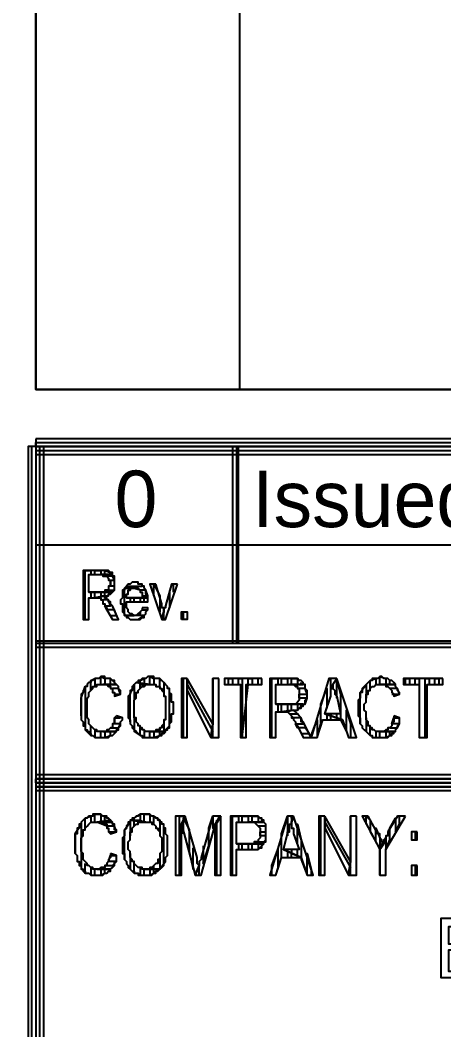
# Model space of a CAD drawing. Extents: x 0 to 594, y 0 to 420.
# Drawn here: x 403.2 to 424.8, y 52.4 to 103.8 of the extents above; entities that cross this region are included whole.
import ezdxf

# ---------------------------------------------------------------- set-up
doc = ezdxf.new("R2010")
doc.units = 0
doc.styles.add('HTX1', font='O8116901', dxfattribs={"width": 1.02})

msp = doc.modelspace()

# ---------------------------------------------------------------- linework, layer by layer
at = {"layer": 'GT_1', "flags": 128}
for points in [[(25, 10), (584, 10), (584, 85), (404, 85), (404, 410), (25, 410), (25, 10)], [(584, 85), (584, 410), (404, 410), (404, 85), (584, 85)], [(414.363, 410), (414.363, 85)], [(404, 82.5), (404, 81.7), (584, 81.7), (584, 82.5), (404, 82.5)], [(404, 81.9), (584, 81.9), (584, 82.1), (404, 82.1), (404, 82.3), (584, 82.3)], [(403.6, 10), (404.4, 10), (404.4, 82.1), (403.6, 82.1), (403.6, 10)], [(404.2, 10), (404.2, 82.1), (404, 82.1), (404, 10), (403.8, 10), (403.8, 82.1)], [(404, 82.1), (584, 82.1)], [(414.3, 82.1), (414, 82.1), (414, 72.1), (414.3, 72.1), (414.3, 82.1)], [(414.2, 82.1), (414.2, 72.1)], [(404, 77.1), (584, 77.1)], [(407.3, 75.8), (406.4, 75.8), (406.4, 73.3), (406.7, 73.3), (406.7, 74.4), (407, 74.4), (407.5, 74.5), (407.5, 74.5), (407.6, 74.5), (407.6, 74.5), (407.7, 74.5), (407.7, 74.6), (407.8, 74.6), (407.8, 74.6), (407.9, 74.7), (407.9, 74.7), (407.9, 74.7), (406.7, 74.7), (406.7, 75.6), (407.3, 75.6), (407.9, 75.6), (407.9, 75.7), (407.8, 75.7), (407.8, 75.7), (407.7, 75.8), (407.7, 75.8), (407.7, 75.8), (407.6, 75.8), (407.6, 75.8), (407.5, 75.8), (407.5, 75.8), (407.4, 75.8), (407.3, 75.8)], [(406.5, 73.3), (406.5, 75.8), (406.8, 75.8), (406.8, 75.6)], [(407.9, 75.6), (407.3, 75.6), (407.4, 75.6), (407.4, 75.5), (407.5, 75.5), (407.5, 75.5), (407.6, 75.5), (407.6, 75.5), (407.7, 75.4), (407.7, 75.4), (407.7, 75.3), (407.8, 75.3), (407.8, 75.2), (407.8, 75.1), (407.8, 75.1), (407.8, 75), (407.7, 75), (407.7, 74.9), (407.7, 74.9), (407.7, 74.8), (407.6, 74.8), (407.6, 74.8), (407.5, 74.8), (407.5, 74.7), (407.4, 74.7), (407.3, 74.7), (407.3, 74.7), (406.7, 74.7), (407.9, 74.7), (408, 74.8), (408, 74.8), (408, 74.9), (408, 74.9), (408, 75), (408, 75.1), (408, 75.1), (408, 75.2), (408, 75.3), (408, 75.3), (408, 75.4), (408, 75.5), (408, 75.5), (407.9, 75.5), (407.9, 75.6)], [(407, 75.6), (407, 75.8), (407.3, 75.8), (407.3, 75.6)], [(407.6, 74.8), (408, 74.8), (408, 75), (407.8, 75), (407.8, 75.3), (408, 75.3), (407.9, 75.5), (407.4, 75.5)], [(407.5, 75.6), (407.5, 75.8), (407.8, 75.7), (407.8, 75.6)], [(409, 75.2), (409, 75.2), (408.9, 75.2), (408.9, 75.2), (408.8, 75.1), (408.8, 75.1), (408.7, 75.1), (408.7, 75.1), (408.6, 75), (408.6, 75), (408.5, 74.9), (409, 74.9), (409.1, 74.9), (409.1, 74.9), (409.2, 74.9), (409.2, 74.9), (409.3, 74.8), (409.3, 74.8), (409.3, 74.7), (409.4, 74.7), (409.4, 74.6), (409.4, 74.6), (409.4, 74.5), (409.4, 74.4), (408.6, 74.4), (409.7, 74.4), (409.7, 74.5), (409.7, 74.5), (409.6, 74.6), (409.6, 74.7), (409.6, 74.7), (409.6, 74.8), (409.6, 74.8), (409.5, 74.9), (409.5, 74.9), (409.5, 75), (409.4, 75), (409.4, 75.1), (409.3, 75.1), (409.3, 75.1), (409.2, 75.1), (409.2, 75.2), (409.1, 75.2), (409.1, 75.2), (409, 75.2)], [(409.4, 74.5), (409.7, 74.5), (409.6, 74.8), (409.3, 74.8), (408.6, 75), (409.4, 75)], [(410.1, 75.1), (409.8, 75.1), (410.4, 73.3), (410.5, 73.7), (410.5, 73.7), (410.5, 73.8), (410.5, 73.9), (410.4, 73.9), (410.4, 74), (410.4, 74.1), (410.1, 75.1)], [(410, 74.5), (410, 75.1), (410.3, 74.5), (410.3, 73.7)], [(411.2, 75.1), (410.9, 75.1), (410.6, 74), (410.6, 74), (410.6, 73.9), (410.5, 73.9), (410.5, 73.8), (410.5, 73.7), (410.5, 73.7), (410.4, 73.3), (410.6, 73.3), (411.2, 75.1)], [(411, 74.7), (411, 75.1)], [(406.8, 74.7), (406.8, 74.4), (407, 74.4), (407, 74.7)], [(407.5, 74.5), (407, 74.4), (407.1, 74.4), (407.1, 74.4), (407.2, 74.4), (407.2, 74.4), (407.2, 74.4), (407.3, 74.4), (407.3, 74.3), (407.3, 74.3), (407.4, 74.3), (407.4, 74.2), (407.4, 74.1), (407.5, 74.1), (407.5, 74), (407.5, 74), (407.6, 73.9), (407.6, 73.8), (407.9, 73.3), (408.2, 73.3), (407.9, 74), (407.8, 74.1), (407.8, 74.1), (407.8, 74.2), (407.7, 74.2), (407.7, 74.3), (407.6, 74.3), (407.6, 74.4), (407.6, 74.4), (407.5, 74.4), (407.5, 74.5)], [(407.3, 74.7), (407.3, 74.5), (407.5, 74.5), (407.5, 74.7)], [(407.8, 74.7), (407.8, 74.6)], [(408.5, 74.9), (408.5, 74.9), (408.5, 74.9), (408.5, 74.8), (408.4, 74.8), (408.4, 74.7), (408.4, 74.6), (408.4, 74.6), (408.4, 74.5), (408.4, 74.4), (408.4, 74.4), (408.3, 74.3), (408.3, 74.2), (408.3, 74.1), (408.4, 74.1), (408.4, 74), (408.4, 73.9), (408.4, 73.9), (408.4, 73.8), (408.4, 73.7), (408.4, 73.7), (408.5, 73.6), (408.5, 73.6), (408.5, 73.5), (409, 73.5), (409, 73.5), (408.9, 73.6), (408.9, 73.6), (408.8, 73.6), (408.8, 73.6), (408.7, 73.7), (408.7, 73.7), (408.7, 73.8), (408.7, 73.8), (408.6, 73.9), (408.6, 73.9), (408.6, 74), (408.6, 74.1), (408.6, 74.2), (409.7, 74.2), (409.7, 74.2), (409.7, 74.3), (409.7, 74.4), (408.6, 74.4), (408.6, 74.5), (408.6, 74.6), (408.7, 74.6), (408.7, 74.7), (408.7, 74.7), (408.7, 74.8), (408.8, 74.8), (408.8, 74.9), (408.9, 74.9), (408.9, 74.9), (409, 74.9), (409, 74.9), (408.5, 74.9)], [(408.5, 73.5), (408.5, 74.9), (408.8, 74.9), (408.8, 74.8)], [(410.8, 74.7), (410.8, 73.9)], [(407.8, 73.5), (408.1, 73.5), (408, 73.8), (407.6, 73.8), (407.5, 74), (407.8, 74), (407.7, 74.3), (407.4, 74.3)], [(408.8, 74.4), (408.8, 74.2)], [(409, 74.2), (409, 74.4), (409.3, 74.4), (409.3, 74.2), (409.5, 74.2), (409.5, 74.4)], [(409.4, 73.9), (409.4, 73.8), (409.4, 73.8), (409.3, 73.7), (409.3, 73.7), (409.3, 73.6), (409.2, 73.6), (409.2, 73.6), (409.2, 73.6), (409.1, 73.5), (409, 73.5), (408.5, 73.5), (408.5, 73.5), (408.6, 73.5), (408.6, 73.4), (408.7, 73.4), (408.7, 73.4), (408.8, 73.3), (408.8, 73.3), (408.9, 73.3), (408.9, 73.3), (409, 73.3), (409, 73.3), (409.1, 73.3), (409.2, 73.3), (409.2, 73.3), (409.3, 73.3), (409.3, 73.3), (409.4, 73.4), (409.4, 73.4), (409.5, 73.4), (409.5, 73.5), (409.5, 73.5), (409.6, 73.6), (409.6, 73.6), (409.6, 73.7), (409.6, 73.7), (409.7, 73.8), (409.7, 73.9), (409.4, 73.9)], [(408.8, 73.6), (408.8, 73.5)], [(408.9, 73.3), (409.2, 73.3), (409.5, 73.5), (409.1, 73.5), (409.4, 73.8), (409.7, 73.8)], [(410.5, 73.3), (410.5, 73.9)], [(411.4, 73.3), (411.4, 73.7), (411.7, 73.7), (411.7, 73.3), (411.4, 73.3)], [(411.5, 73.3), (411.5, 73.7)], [(404, 72.2), (404, 71.9), (584, 71.9), (584, 72.2), (404, 72.2)], [(404, 72.1), (584, 72.1)], [(404, 72.1), (584, 72.1)], [(407.4, 70.4), (407.3, 70.4), (407.2, 70.3), (407.2, 70.3), (407.1, 70.3), (407.1, 70.3), (407, 70.3), (406.9, 70.2), (406.9, 70.2), (406.8, 70.2), (406.8, 70.1), (406.7, 70.1), (406.6, 70), (406.6, 70), (406.6, 69.9), (406.5, 69.9), (406.5, 69.8), (406.4, 69.7), (406.4, 69.6), (406.4, 69.6), (406.4, 69.6), (406.3, 69.5), (406.3, 69.4), (406.3, 69.3), (406.3, 69.3), (406.3, 69.2), (406.3, 69.1), (406.3, 69), (406.3, 68.9), (406.3, 68.8), (406.3, 68.8), (406.3, 68.7), (406.3, 68.6), (406.3, 68.5), (406.3, 68.4), (406.3, 68.3), (406.3, 68.3), (406.3, 68.2), (406.4, 68.1), (406.4, 68), (406.4, 68), (406.4, 67.9), (406.5, 67.9), (406.5, 67.8), (406.5, 67.7), (406.6, 67.7), (406.6, 67.6), (406.7, 67.6), (406.7, 67.5), (406.8, 67.5), (406.8, 67.4), (406.9, 67.4), (406.9, 67.4), (407, 67.3), (407, 67.3), (407.1, 67.3), (407.2, 67.3), (407.2, 67.3), (407.3, 67.3), (407.4, 67.3), (407.4, 67.3), (407.5, 67.3), (407.6, 67.3), (407.6, 67.3), (407.7, 67.3), (407.7, 67.3), (407.8, 67.4), (407.9, 67.4), (407.9, 67.4), (408, 67.5), (408, 67.5), (408.1, 67.6), (407.4, 67.6), (407.3, 67.6), (407.3, 67.6), (407.2, 67.6), (407.1, 67.6), (407.1, 67.7), (407, 67.7), (407, 67.7), (406.9, 67.8), (406.9, 67.8), (406.8, 67.9), (406.8, 67.9), (406.7, 68), (406.7, 68.1), (406.7, 68.2), (406.7, 68.2), (406.7, 68.2), (406.6, 68.3), (406.6, 68.4), (406.6, 68.5), (406.6, 68.6), (406.6, 68.7), (406.6, 68.7), (406.6, 68.8), (406.6, 68.9), (406.6, 69), (406.6, 69.1), (406.6, 69.2), (406.6, 69.2), (406.6, 69.3), (406.7, 69.4), (406.7, 69.5), (406.7, 69.5), (406.7, 69.6), (406.8, 69.7), (406.8, 69.7), (406.9, 69.8), (406.9, 69.9), (406.9, 69.9), (407, 69.9), (407.1, 69.9), (407.1, 70), (407.2, 70), (407.2, 70), (407.3, 70), (407.4, 70), (408.1, 70), (408, 70.1), (408, 70.1), (408, 70.2), (407.9, 70.2), (407.9, 70.2), (407.8, 70.3), (407.7, 70.3), (407.7, 70.3), (407.6, 70.3), (407.5, 70.3), (407.5, 70.4), (407.4, 70.4)], [(407.3, 70), (407.3, 70.4), (407.5, 70.3), (407.5, 70)], [(409.8, 70.4), (409.8, 70.4), (409.7, 70.4), (409.7, 70.4), (409.6, 70.3), (409.5, 70.3), (409.5, 70.3), (409.4, 70.3), (409.4, 70.3), (409.3, 70.2), (409.2, 70.2), (409.2, 70.1), (409.1, 70.1), (409.1, 70.1), (409.8, 70), (409.9, 70), (410, 70), (410, 70), (410.1, 70), (410.1, 69.9), (410.2, 69.9), (410.3, 69.9), (410.3, 69.8), (410.4, 69.8), (410.4, 69.7), (410.4, 69.7), (410.5, 69.6), (410.5, 69.5), (410.5, 69.4), (410.6, 69.4), (410.6, 69.3), (410.6, 69.2), (410.6, 69.2), (410.6, 69.1), (410.6, 69), (410.6, 68.9), (410.6, 68.8), (410.6, 68.7), (410.6, 68.6), (410.6, 68.6), (410.6, 68.5), (410.6, 68.4), (410.6, 68.3), (410.6, 68.2), (410.5, 68.2), (410.5, 68.1), (410.5, 68), (410.5, 68), (410.4, 67.9), (410.4, 67.8), (410.3, 67.8), (410.3, 67.7), (410.2, 67.7), (410.1, 67.7), (410.1, 67.6), (410, 67.6), (410, 67.6), (409.9, 67.6), (409.8, 67.6), (410.6, 67.6), (410.6, 67.7), (410.7, 67.7), (410.7, 67.8), (410.8, 67.8), (410.8, 67.9), (410.8, 68), (410.8, 68), (410.9, 68.1), (410.9, 68.1), (410.9, 68.2), (410.9, 68.3), (410.9, 68.4), (410.9, 68.5), (411, 68.5), (411, 68.6), (411, 68.7), (411, 68.8), (411, 68.9), (411, 69), (411, 69.1), (410.9, 69.1), (410.9, 69.2), (410.9, 69.3), (410.9, 69.4), (410.9, 69.5), (410.9, 69.5), (410.8, 69.6), (410.8, 69.6), (410.8, 69.7), (410.8, 69.8), (410.7, 69.8), (410.7, 69.9), (410.6, 70), (410.6, 70), (410.5, 70.1), (410.5, 70.1), (410.4, 70.2), (410.4, 70.2), (410.3, 70.2), (410.3, 70.3), (410.2, 70.3), (410.2, 70.3), (410.1, 70.3), (410, 70.3), (410, 70.4), (409.9, 70.4), (409.8, 70.4)], [(409.3, 70), (409.3, 70.2), (409.5, 70.3), (409.5, 70), (409.8, 70), (409.8, 70.4), (410, 70.3), (410, 70)], [(421.5, 70.4), (421.5, 70.4), (421.4, 70.3), (421.3, 70.3), (421.3, 70.3), (421.2, 70.3), (421.1, 70.3), (421.1, 70.2), (421, 70.2), (421, 70.2), (420.9, 70.1), (420.9, 70.1), (420.8, 70), (420.8, 70), (420.7, 69.9), (420.7, 69.9), (420.6, 69.8), (420.6, 69.7), (420.6, 69.6), (420.5, 69.6), (420.5, 69.5), (420.5, 69.4), (420.5, 69.3), (420.5, 69.3), (420.4, 69.2), (420.4, 69.1), (420.4, 69), (420.4, 68.9), (420.4, 68.8), (420.4, 68.8), (420.4, 68.7), (420.4, 68.6), (420.4, 68.5), (420.4, 68.4), (420.5, 68.3), (420.5, 68.3), (420.5, 68.2), (420.5, 68.1), (420.5, 68), (420.5, 68), (420.6, 67.9), (420.6, 67.9), (420.6, 67.8), (420.7, 67.7), (420.7, 67.7), (420.8, 67.6), (420.8, 67.6), (420.9, 67.5), (420.9, 67.5), (421, 67.4), (421, 67.4), (421.1, 67.4), (421.1, 67.3), (421.2, 67.3), (421.3, 67.3), (421.3, 67.3), (421.4, 67.3), (421.5, 67.3), (421.5, 67.3), (421.6, 67.3), (421.6, 67.3), (421.7, 67.3), (421.8, 67.3), (421.8, 67.3), (421.9, 67.3), (422, 67.4), (422, 67.4), (422.1, 67.4), (422.1, 67.5), (422.2, 67.5), (422.2, 67.6), (421.5, 67.6), (421.5, 67.6), (421.4, 67.6), (421.4, 67.6), (421.3, 67.6), (421.2, 67.7), (421.2, 67.7), (421.1, 67.7), (421.1, 67.8), (421, 67.8), (421, 67.9), (420.9, 67.9), (420.9, 68), (420.9, 68.1), (420.8, 68.2), (420.8, 68.2), (420.8, 68.2), (420.8, 68.3), (420.8, 68.4), (420.8, 68.5), (420.8, 68.6), (420.7, 68.7), (420.7, 68.7), (420.7, 68.8), (420.7, 68.9), (420.7, 69), (420.8, 69.1), (420.8, 69.2), (420.8, 69.2), (420.8, 69.3), (420.8, 69.4), (420.8, 69.5), (420.9, 69.5), (420.9, 69.6), (420.9, 69.7), (421, 69.7), (421, 69.8), (421.1, 69.9), (421.1, 69.9), (421.2, 69.9), (421.2, 69.9), (421.3, 70), (421.3, 70), (421.4, 70), (421.5, 70), (421.5, 70), (422.3, 70), (422.2, 70.1), (422.2, 70.1), (422.1, 70.2), (422.1, 70.2), (422, 70.2), (421.9, 70.3), (421.9, 70.3), (421.8, 70.3), (421.8, 70.3), (421.7, 70.3), (421.6, 70.4), (421.5, 70.4)], [(421.5, 70), (421.5, 70.4), (421.8, 70.3), (421.8, 70)], [(406.3, 68.4), (406.3, 69.3), (406.5, 69.9), (406.5, 67.7), (406.8, 67.4), (406.8, 67.9)], [(406.8, 69.7), (406.8, 70.2), (407, 70.3), (407, 69.9)], [(408.1, 70), (407.4, 70), (407.4, 70), (407.5, 70), (407.6, 70), (407.6, 70), (407.7, 69.9), (407.7, 69.9), (407.8, 69.9), (407.8, 69.8), (407.9, 69.8), (407.9, 69.7), (407.9, 69.6), (408, 69.6), (408, 69.5), (408, 69.4), (408.3, 69.5), (408.3, 69.5), (408.3, 69.6), (408.3, 69.7), (408.2, 69.8), (408.2, 69.8), (408.2, 69.9), (408.1, 70), (408.1, 70)], [(407.8, 70), (407.8, 70.3), (408, 70.1), (408, 70)], [(409.1, 70.1), (409, 70), (409, 69.9), (409, 69.9), (408.9, 69.9), (408.9, 69.8), (408.9, 69.7), (408.8, 69.7), (408.8, 69.6), (408.8, 69.5), (408.8, 69.5), (408.7, 69.4), (408.7, 69.3), (408.7, 69.2), (408.7, 69.1), (408.7, 69), (408.7, 69), (408.7, 68.9), (408.7, 68.8), (408.7, 68.7), (408.7, 68.7), (408.7, 68.6), (408.7, 68.5), (408.7, 68.4), (408.7, 68.3), (408.7, 68.3), (408.8, 68.2), (408.8, 68.1), (408.8, 68), (408.9, 67.9), (408.9, 67.9), (408.9, 67.8), (409, 67.7), (409, 67.7), (409.1, 67.6), (409.1, 67.6), (409.2, 67.5), (409.2, 67.5), (409.3, 67.4), (409.3, 67.4), (409.4, 67.4), (409.4, 67.3), (409.5, 67.3), (409.6, 67.3), (409.6, 67.3), (409.7, 67.3), (409.8, 67.3), (409.8, 67.3), (409.8, 67.3), (409.9, 67.3), (410, 67.3), (410, 67.3), (410.1, 67.3), (410.2, 67.3), (410.2, 67.3), (410.3, 67.4), (410.3, 67.4), (410.4, 67.4), (410.4, 67.5), (410.5, 67.5), (410.5, 67.5), (410.6, 67.6), (409.8, 67.6), (409.7, 67.6), (409.7, 67.6), (409.6, 67.6), (409.6, 67.6), (409.5, 67.7), (409.4, 67.7), (409.4, 67.8), (409.3, 67.8), (409.3, 67.9), (409.2, 67.9), (409.2, 67.9), (409.2, 68), (409.2, 68), (409.1, 68.1), (409.1, 68.2), (409.1, 68.3), (409, 68.3), (409, 68.4), (409, 68.5), (409, 68.6), (409, 68.7), (409, 68.8), (409, 68.8), (409, 68.9), (409, 69), (409, 69.1), (409, 69.2), (409.1, 69.3), (409.1, 69.4), (409.1, 69.4), (409.1, 69.5), (409.1, 69.6), (409.2, 69.6), (409.2, 69.7), (409.2, 69.7), (409.3, 69.8), (409.3, 69.8), (409.4, 69.9), (409.4, 69.9), (409.5, 69.9), (409.6, 70), (409.6, 70), (409.7, 70), (409.8, 70), (409.8, 70), (409.1, 70.1)], [(408.8, 68.1), (408.8, 69.5), (409, 70), (409, 69.2)], [(409.3, 69.8), (409.3, 70), (409.5, 70), (409.5, 70)], [(410.3, 69.9), (410.3, 70.3), (410.5, 70.1), (410.5, 69.4)], [(411.7, 70.3), (411.4, 70.3), (411.4, 67.3), (411.7, 67.3), (411.7, 69.7), (411.7, 70.3)], [(411.5, 67.3), (411.5, 70.3)], [(411.7, 70.3), (411.7, 69.7), (412.9, 67.3), (413, 68), (411.7, 70.3)], [(411.7, 70), (413, 67.6)], [(413.3, 70.3), (413, 70.3), (413, 68), (412.9, 67.3), (413.3, 67.3), (413.3, 70.3)], [(413, 67.3), (413, 70.3)], [(415.5, 70.3), (413.6, 70.3), (413.6, 70), (414.4, 70), (414.4, 67.3), (414.7, 67.3), (414.7, 70), (415.5, 70), (415.5, 70.3)], [(413.8, 70), (413.8, 70.3), (414, 70.3), (414, 70), (414.3, 70), (414.3, 70.3), (414.5, 70.3), (414.5, 67.3), (414.8, 70), (414.8, 70.3), (415, 70.3), (415, 70), (415.3, 70), (415.3, 70.3)], [(416.9, 70.3), (415.9, 70.3), (415.9, 67.3), (416.2, 67.3), (416.2, 68.6), (416.5, 68.6), (417.1, 68.7), (417.1, 68.7), (417.2, 68.7), (417.3, 68.7), (417.4, 68.8), (417.4, 68.8), (417.5, 68.8), (417.5, 68.9), (417.6, 68.9), (417.6, 69), (416.2, 69), (416.2, 70), (416.9, 70), (417.6, 70), (417.6, 70.1), (417.5, 70.2), (417.5, 70.2), (417.4, 70.2), (417.4, 70.2), (417.3, 70.3), (417.3, 70.3), (417.2, 70.3), (417.2, 70.3), (417.1, 70.3), (417, 70.3), (416.9, 70.3)], [(416, 67.3), (416, 70.3), (416.3, 70.3), (416.3, 70)], [(417.6, 70), (416.9, 70), (417, 70), (417, 70), (417.1, 70), (417.2, 69.9), (417.2, 69.9), (417.3, 69.9), (417.3, 69.8), (417.4, 69.8), (417.4, 69.7), (417.4, 69.7), (417.4, 69.6), (417.4, 69.5), (417.4, 69.5), (417.4, 69.4), (417.4, 69.3), (417.4, 69.2), (417.4, 69.2), (417.3, 69.1), (417.3, 69.1), (417.2, 69), (417.1, 69), (417.1, 69), (417, 69), (416.9, 69), (416.9, 69), (416.2, 69), (417.6, 69), (417.7, 69), (417.7, 69.1), (417.7, 69.2), (417.7, 69.2), (417.8, 69.3), (417.8, 69.4), (417.8, 69.5), (417.8, 69.6), (417.8, 69.6), (417.8, 69.7), (417.7, 69.8), (417.7, 69.9), (417.7, 69.9), (417.7, 70), (417.6, 70)], [(416.5, 70), (416.5, 70.3), (416.8, 70.3), (416.8, 70)], [(417, 70), (417, 70.3), (417.3, 70.3), (417.3, 70)], [(417.5, 70), (417.5, 70.1)], [(419.3, 70.3), (418.9, 70.3), (418, 67.3), (418.3, 67.3), (418.6, 68.2), (419.6, 68.2), (418.7, 68.5), (419, 69.4), (419, 69.4), (419, 69.5), (419, 69.6), (419, 69.7), (419, 69.8), (419.1, 69.8), (419.1, 69.9), (419.1, 70), (419.3, 70.3)], [(419.3, 70.3), (419.1, 70), (419.1, 69.9), (419.1, 69.9), (419.1, 69.8), (419.2, 69.7), (419.2, 69.6), (419.2, 69.6), (419.2, 69.5), (419.3, 69.4), (419.5, 68.5), (418.7, 68.5), (419.6, 68.2), (419.9, 67.3), (420.3, 67.3), (419.3, 70.3)], [(419, 69.8), (419, 70.3)], [(419.3, 69.3), (419.3, 70.2), (419.5, 69.5), (419.5, 68.2), (419.8, 67.6), (419.8, 68.7), (420, 68), (420, 67.3)], [(420.5, 68), (420.5, 69.6), (420.8, 70), (420.8, 69.3)], [(421, 69.8), (421, 70.2), (421.3, 70.3), (421.3, 70)], [(422.3, 70), (421.5, 70), (421.6, 70), (421.6, 70), (421.7, 70), (421.8, 70), (421.8, 69.9), (421.9, 69.9), (421.9, 69.9), (422, 69.8), (422, 69.8), (422.1, 69.7), (422.1, 69.6), (422.1, 69.6), (422.2, 69.5), (422.2, 69.4), (422.5, 69.5), (422.5, 69.5), (422.5, 69.6), (422.4, 69.7), (422.4, 69.8), (422.4, 69.8), (422.3, 69.9), (422.3, 70), (422.3, 70)], [(422, 70), (422, 70.2)], [(424.7, 70.3), (422.7, 70.3), (422.7, 70), (423.5, 70), (423.5, 67.3), (423.9, 67.3), (423.9, 70), (424.7, 70), (424.7, 70.3)], [(422.8, 70), (422.8, 70.3), (423, 70.3), (423, 70), (423.3, 70), (423.3, 70.3), (423.5, 70.3), (423.5, 67.3), (423.8, 67.3), (423.8, 70.3), (424, 70.3), (424, 70), (424.3, 70), (424.3, 70.3), (424.5, 70.3), (424.5, 70)], [(408, 69.5), (408.3, 69.5), (408.2, 69.8), (407.9, 69.8)], [(410.5, 68.2), (410.5, 67.6), (410.8, 67.9), (410.8, 69.7)], [(417.2, 69), (417.7, 69), (417.8, 69.3), (417.4, 69.3), (417.4, 69.5), (417.8, 69.5), (417.7, 69.8), (417.4, 69.8)], [(418, 67.3), (418, 67.4), (418.3, 68.2), (418.3, 67.3), (418.5, 68), (418.5, 69), (418.8, 69.8), (418.8, 68.8)], [(422.1, 69.5), (422.5, 69.5), (422.4, 69.8), (422, 69.8)], [(416.3, 69), (416.3, 68.6), (416.5, 68.6), (416.5, 69)], [(416.8, 69), (416.8, 68.6), (417, 68.7), (417, 69)], [(417.3, 69), (417.3, 68.7), (417.5, 68.9), (417.5, 69)], [(408.1, 68.4), (408, 68.3), (408, 68.2), (408, 68.1), (408, 68), (407.9, 68), (407.9, 67.9), (407.9, 67.8), (407.8, 67.8), (407.8, 67.8), (407.7, 67.7), (407.7, 67.7), (407.6, 67.7), (407.6, 67.6), (407.5, 67.6), (407.4, 67.6), (407.4, 67.6), (408.1, 67.6), (408.1, 67.6), (408.1, 67.7), (408.2, 67.7), (408.2, 67.8), (408.3, 67.9), (408.3, 67.9), (408.3, 68), (408.3, 68.1), (408.4, 68.2), (408.4, 68.3), (408.1, 68.4)], [(407.8, 67.8), (408.2, 67.8), (408.3, 68), (408, 68), (408, 68.3), (408.3, 68.3)], [(409, 68.3), (409, 67.6), (409.3, 67.4), (409.3, 67.9)], [(417.1, 68.7), (416.5, 68.6), (416.6, 68.6), (416.7, 68.6), (416.7, 68.6), (416.7, 68.6), (416.8, 68.6), (416.9, 68.5), (416.9, 68.5), (416.9, 68.5), (417, 68.4), (417, 68.3), (417.1, 68.3), (417.1, 68.2), (417.1, 68.2), (417.2, 68.1), (417.2, 68), (417.3, 67.9), (417.6, 67.3), (418, 67.3), (417.6, 68.1), (417.5, 68.1), (417.5, 68.2), (417.5, 68.3), (417.4, 68.4), (417.4, 68.4), (417.3, 68.5), (417.3, 68.5), (417.3, 68.5), (417.2, 68.6), (417.2, 68.6), (417.1, 68.7)], [(417.5, 67.5), (417.9, 67.5), (417.7, 67.8), (417.3, 67.8), (417.2, 68), (417.6, 68), (417.5, 68.3), (417.1, 68.3), (416.9, 68.5), (417.3, 68.5)], [(418.8, 68.5), (418.8, 68.2), (419, 68.2), (419, 68.4)], [(418.8, 68.5), (418.8, 68.5), (419, 68.5), (419, 68.4), (419.3, 68.3), (419.3, 68.5)], [(419.3, 68.3), (419.3, 68.2), (419.5, 68.2), (419.5, 68.2)], [(420.8, 68.3), (420.8, 67.6), (421, 67.4), (421, 67.8)], [(422.2, 68.4), (422.2, 68.3), (422.2, 68.2), (422.2, 68.1), (422.1, 68), (422.1, 68), (422.1, 67.9), (422, 67.8), (422, 67.8), (421.9, 67.8), (421.9, 67.7), (421.8, 67.7), (421.8, 67.7), (421.7, 67.6), (421.7, 67.6), (421.6, 67.6), (421.5, 67.6), (422.2, 67.6), (422.3, 67.6), (422.3, 67.7), (422.3, 67.7), (422.4, 67.8), (422.4, 67.9), (422.4, 67.9), (422.5, 68), (422.5, 68.1), (422.5, 68.2), (422.5, 68.3), (422.2, 68.4)], [(422, 67.8), (422.4, 67.8), (422.5, 68), (422.1, 68), (422.2, 68.3), (422.5, 68.3)], [(410, 67.6), (410, 67.6), (410.3, 67.6), (410.3, 67.8)], [(407, 67.7), (407, 67.3), (407.3, 67.3), (407.3, 67.6)], [(407.5, 67.6), (407.5, 67.3), (407.8, 67.4), (407.8, 67.6)], [(408, 67.6), (408, 67.5)], [(409.5, 67.7), (409.5, 67.3), (409.8, 67.3), (409.8, 67.6), (410, 67.6), (410, 67.3), (410.3, 67.4), (410.3, 67.6), (410.5, 67.6), (410.5, 67.5)], [(421.3, 67.6), (421.3, 67.3), (421.5, 67.3), (421.5, 67.6)], [(421.8, 67.6), (421.8, 67.3), (422, 67.4), (422, 67.6)], [(584, 64.6), (584, 65.4), (404, 65.4), (404, 64.6), (584, 64.6)], [(404, 65.4), (404, 64.6), (584, 64.6), (584, 65.4), (404, 65.4)], [(584, 65.2), (404, 65.2), (404, 65), (584, 65), (584, 64.8), (404, 64.8)], [(404, 64.8), (584, 64.8), (584, 65), (404, 65), (404, 65.2), (584, 65.2)], [(404, 65), (584, 65)], [(407.1, 63.4), (407.1, 63.4), (407.1, 63.4), (407, 63.4), (406.9, 63.4), (406.9, 63.3), (406.8, 63.3), (406.7, 63.3), (406.7, 63.3), (406.6, 63.2), (406.5, 63.2), (406.5, 63.2), (406.4, 63.1), (406.4, 63.1), (406.3, 63), (406.3, 62.9), (406.2, 62.9), (406.2, 62.8), (406.2, 62.7), (406.1, 62.7), (406.1, 62.6), (406.1, 62.5), (406.1, 62.4), (406, 62.4), (406, 62.3), (406, 62.2), (406, 62.1), (406, 62), (406, 61.9), (406, 61.9), (406, 61.8), (406, 61.7), (406, 61.6), (406, 61.5), (406, 61.4), (406, 61.4), (406.1, 61.3), (406.1, 61.2), (406.1, 61.1), (406.1, 61.1), (406.1, 61), (406.2, 61), (406.2, 60.9), (406.2, 60.8), (406.3, 60.8), (406.3, 60.7), (406.3, 60.6), (406.4, 60.6), (406.4, 60.5), (406.5, 60.5), (406.5, 60.4), (406.6, 60.4), (406.7, 60.4), (406.7, 60.4), (406.8, 60.3), (406.8, 60.3), (406.9, 60.3), (407, 60.3), (407, 60.3), (407.1, 60.3), (407.2, 60.3), (407.2, 60.3), (407.3, 60.3), (407.4, 60.3), (407.4, 60.3), (407.5, 60.4), (407.5, 60.4), (407.6, 60.4), (407.7, 60.5), (407.7, 60.5), (407.8, 60.5), (407.8, 60.6), (407.1, 60.6), (407.1, 60.6), (407, 60.6), (406.9, 60.6), (406.9, 60.7), (406.8, 60.7), (406.8, 60.7), (406.7, 60.8), (406.6, 60.8), (406.6, 60.8), (406.6, 60.9), (406.5, 61), (406.5, 61), (406.4, 61.1), (406.4, 61.2), (406.4, 61.2), (406.4, 61.3), (406.4, 61.3), (406.4, 61.4), (406.3, 61.5), (406.3, 61.6), (406.3, 61.7), (406.3, 61.8), (406.3, 61.9), (406.3, 61.9), (406.3, 62), (406.3, 62.1), (406.3, 62.2), (406.4, 62.3), (406.4, 62.4), (406.4, 62.4), (406.4, 62.5), (406.4, 62.6), (406.5, 62.6), (406.5, 62.7), (406.6, 62.8), (406.6, 62.8), (406.7, 62.9), (406.7, 62.9), (406.7, 62.9), (406.8, 63), (406.9, 63), (406.9, 63), (407, 63), (407.1, 63), (407.1, 63), (407.8, 63.1), (407.8, 63.1), (407.7, 63.2), (407.7, 63.2), (407.6, 63.2), (407.6, 63.3), (407.5, 63.3), (407.5, 63.3), (407.4, 63.3), (407.3, 63.4), (407.3, 63.4), (407.2, 63.4), (407.1, 63.4)], [(406.5, 62.7), (406.5, 63.2), (406.8, 63.3), (406.8, 63)], [(407, 63), (407, 63.4), (407.3, 63.4), (407.3, 63)], [(407.5, 63.1), (407.5, 63.3), (407.8, 63.1), (407.8, 63.1)], [(409.6, 63.4), (409.5, 63.4), (409.4, 63.4), (409.3, 63.4), (409.3, 63.4), (409.2, 63.3), (409.2, 63.3), (409.1, 63.3), (409, 63.2), (409, 63.2), (408.9, 63.2), (408.9, 63.1), (408.8, 63.1), (409.6, 63), (409.6, 63), (409.7, 63), (409.8, 63), (409.8, 63), (409.9, 63), (409.9, 62.9), (410, 62.9), (410, 62.9), (410.1, 62.8), (410.1, 62.7), (410.2, 62.7), (410.2, 62.6), (410.3, 62.5), (410.3, 62.5), (410.3, 62.4), (410.3, 62.3), (410.3, 62.3), (410.4, 62.2), (410.4, 62.1), (410.4, 62), (410.4, 61.9), (410.4, 61.8), (410.4, 61.8), (410.4, 61.7), (410.4, 61.6), (410.4, 61.5), (410.3, 61.4), (410.3, 61.3), (410.3, 61.3), (410.3, 61.2), (410.3, 61.1), (410.2, 61.1), (410.2, 61), (410.2, 60.9), (410.1, 60.9), (410.1, 60.9), (410, 60.8), (410, 60.8), (409.9, 60.7), (409.9, 60.7), (409.8, 60.7), (409.8, 60.6), (409.7, 60.6), (409.6, 60.6), (409.6, 60.6), (410.3, 60.6), (410.4, 60.7), (410.4, 60.7), (410.5, 60.8), (410.5, 60.9), (410.5, 60.9), (410.6, 61), (410.6, 61), (410.6, 61.1), (410.6, 61.2), (410.6, 61.2), (410.7, 61.3), (410.7, 61.4), (410.7, 61.5), (410.7, 61.6), (410.7, 61.7), (410.7, 61.7), (410.7, 61.8), (410.7, 61.9), (410.7, 62), (410.7, 62.1), (410.7, 62.2), (410.7, 62.3), (410.7, 62.3), (410.6, 62.4), (410.6, 62.5), (410.6, 62.6), (410.6, 62.6), (410.6, 62.7), (410.5, 62.7), (410.5, 62.8), (410.5, 62.9), (410.4, 62.9), (410.4, 63), (410.3, 63), (410.3, 63.1), (410.2, 63.1), (410.2, 63.2), (410.1, 63.2), (410.1, 63.2), (410, 63.3), (410, 63.3), (409.9, 63.3), (409.8, 63.4), (409.8, 63.4), (409.7, 63.4), (409.6, 63.4), (409.6, 63.4)], [(409, 63.1), (409, 63.2), (409.3, 63.4), (409.3, 63.1), (409.5, 63), (409.5, 63.4), (409.8, 63.4), (409.8, 63)], [(410, 62.9), (410, 63.3), (410.3, 63.1), (410.3, 62.5)], [(411.6, 63.3), (411.1, 63.3), (411.1, 60.3), (411.4, 60.3), (411.4, 62.9), (411.6, 63.3)], [(411.3, 60.3), (411.3, 63.3), (411.5, 63.3), (411.5, 63.2)], [(411.6, 63.3), (411.4, 62.9), (412.1, 60.3), (412.3, 60.8), (412.3, 60.8), (412.2, 60.9), (412.2, 60.9), (412.2, 61), (412.2, 61.1), (412.2, 61.2), (411.6, 63.3)], [(411.5, 62.4), (411.5, 63.2), (411.8, 62.6), (411.8, 61.5), (412, 60.6), (412, 61.7)], [(413.4, 63.3), (413, 63.3), (412.4, 61.2), (412.4, 61.1), (412.3, 61), (412.3, 61), (412.3, 60.9), (412.3, 60.8), (412.3, 60.8), (412.1, 60.3), (412.4, 60.3), (413.1, 62.8), (413.4, 63.3)], [(412.5, 61.8), (412.5, 60.9), (412.8, 61.8), (412.8, 62.7), (413, 63.3), (413, 62.7), (413.3, 63.2), (413.3, 63.3)], [(413.4, 63.3), (413.1, 62.8), (413.1, 60.3), (413.4, 60.3), (413.4, 63.3)], [(414.8, 63.3), (413.9, 63.3), (413.9, 60.3), (414.2, 60.3), (414.2, 61.6), (414.8, 61.6), (414.9, 61.6), (415, 61.6), (415.1, 61.6), (415.1, 61.6), (415.2, 61.6), (415.3, 61.6), (415.3, 61.6), (415.4, 61.7), (415.4, 61.7), (415.5, 61.7), (415.5, 61.8), (415.5, 61.8), (415.6, 61.9), (414.2, 61.9), (414.2, 63), (414.8, 63), (415.6, 63), (415.6, 63.1), (415.5, 63.1), (415.5, 63.2), (415.4, 63.2), (415.4, 63.2), (415.3, 63.3), (415.3, 63.3), (415.2, 63.3), (415.2, 63.3), (415.1, 63.3), (415, 63.3), (415, 63.3), (414.9, 63.3), (414.8, 63.3)], [(414, 60.3), (414, 63.3), (414.3, 63.3), (414.3, 63)], [(414.5, 63), (414.5, 63.3), (414.8, 63.3), (414.8, 63)], [(415, 63), (415, 63.3), (415.3, 63.3), (415.3, 63)], [(417.1, 63.3), (416.8, 63.3), (415.9, 60.3), (416.2, 60.3), (416.5, 61.2), (417.5, 61.2), (416.6, 61.6), (416.8, 62.4), (416.8, 62.5), (416.9, 62.5), (416.9, 62.6), (416.9, 62.7), (416.9, 62.8), (416.9, 62.9), (417, 62.9), (417, 63), (417.1, 63.3)], [(416, 60.3), (416, 60.8), (416.3, 61.6), (416.3, 60.6), (416.5, 61.2), (416.5, 62.4), (416.8, 63.3), (416.8, 62.3)], [(417.1, 63.3), (417, 63), (417, 63), (417, 62.9), (417, 62.8), (417, 62.7), (417.1, 62.7), (417.1, 62.6), (417.1, 62.5), (417.1, 62.4), (417.4, 61.6), (416.6, 61.6), (417.5, 61.2), (417.8, 60.3), (418.1, 60.3), (417.1, 63.3)], [(417, 63.2), (417, 63.3)], [(417, 63.2), (417, 62.7)], [(418.7, 63.3), (418.4, 63.3), (418.4, 60.3), (418.7, 60.3), (418.7, 62.7), (418.7, 63.3)], [(418.5, 60.3), (418.5, 63.3)], [(418.7, 63.3), (418.7, 62.7), (419.9, 60.3), (420, 61), (418.7, 63.3)], [(420.3, 63.3), (420, 63.3), (420, 61), (419.9, 60.3), (420.3, 60.3), (420.3, 63.3)], [(420, 60.3), (420, 63.3)], [(420.9, 63.3), (420.6, 63.3), (421.5, 61.6), (421.7, 61.9), (421.7, 61.9), (421.6, 62), (421.6, 62.1), (421.6, 62.1), (421.5, 62.2), (421.5, 62.3), (421.5, 62.4), (421.4, 62.4), (420.9, 63.3)], [(420.8, 62.9), (420.8, 63.3), (421, 63.1), (421, 62.5), (421.3, 62), (421.3, 62.7), (421.5, 62.2), (421.5, 61.7)], [(421.5, 60.3), (421.5, 61.7), (421.8, 62.2), (421.8, 61.6), (422, 62.1), (422, 62.7), (422.3, 63.2), (422.3, 62.5), (422.5, 62.9), (422.5, 63.3)], [(422.8, 63.3), (422.4, 63.3), (421.9, 62.5), (421.9, 62.4), (421.9, 62.3), (421.8, 62.3), (421.8, 62.2), (421.8, 62.1), (421.7, 62.1), (421.7, 62), (421.7, 61.9), (421.5, 61.6), (421.5, 60.3), (421.8, 60.3), (421.8, 61.6), (422.8, 63.3)], [(406, 61.4), (406, 62.4), (406.3, 62.9), (406.3, 60.7), (406.5, 60.4), (406.5, 60.9)], [(407.8, 63.1), (407.1, 63), (407.2, 63), (407.2, 63), (407.3, 63), (407.4, 63), (407.4, 63), (407.5, 62.9), (407.5, 62.9), (407.6, 62.9), (407.6, 62.8), (407.6, 62.7), (407.7, 62.7), (407.7, 62.6), (407.7, 62.5), (407.8, 62.4), (408.1, 62.5), (408.1, 62.6), (408, 62.6), (408, 62.7), (408, 62.8), (408, 62.9), (407.9, 62.9), (407.9, 63), (407.8, 63.1)], [(407.7, 62.5), (408.1, 62.5), (408, 62.8), (407.6, 62.8), (407.1, 63), (407.9, 63)], [(408.8, 63.1), (408.8, 63), (408.7, 63), (408.7, 62.9), (408.7, 62.9), (408.6, 62.8), (408.6, 62.8), (408.6, 62.7), (408.5, 62.6), (408.5, 62.6), (408.5, 62.5), (408.5, 62.4), (408.5, 62.3), (408.4, 62.2), (408.4, 62.2), (408.4, 62.1), (408.4, 62), (408.4, 61.9), (408.4, 61.8), (408.4, 61.8), (408.4, 61.7), (408.4, 61.6), (408.4, 61.5), (408.4, 61.4), (408.5, 61.4), (408.5, 61.3), (408.5, 61.2), (408.5, 61.1), (408.6, 61), (408.6, 61), (408.6, 60.9), (408.7, 60.8), (408.7, 60.8), (408.7, 60.7), (408.8, 60.6), (408.8, 60.6), (408.9, 60.5), (409, 60.5), (409, 60.5), (409, 60.4), (409.1, 60.4), (409.2, 60.4), (409.2, 60.3), (409.3, 60.3), (409.4, 60.3), (409.4, 60.3), (409.5, 60.3), (409.6, 60.3), (409.6, 60.3), (409.7, 60.3), (409.8, 60.3), (409.8, 60.3), (409.9, 60.3), (410, 60.4), (410, 60.4), (410.1, 60.4), (410.1, 60.5), (410.2, 60.5), (410.2, 60.5), (410.3, 60.6), (410.3, 60.6), (409.6, 60.6), (409.5, 60.6), (409.4, 60.6), (409.4, 60.7), (409.3, 60.7), (409.2, 60.7), (409.2, 60.7), (409.1, 60.8), (409.1, 60.8), (409, 60.9), (409, 60.9), (409, 61), (408.9, 61), (408.9, 61.1), (408.9, 61.1), (408.8, 61.2), (408.8, 61.3), (408.8, 61.4), (408.8, 61.4), (408.8, 61.5), (408.7, 61.6), (408.7, 61.7), (408.7, 61.8), (408.7, 61.9), (408.7, 62), (408.8, 62.1), (408.8, 62.2), (408.8, 62.2), (408.8, 62.3), (408.8, 62.4), (408.8, 62.5), (408.9, 62.5), (408.9, 62.6), (408.9, 62.7), (408.9, 62.7), (409, 62.8), (409, 62.8), (409.1, 62.9), (409.1, 62.9), (409.2, 62.9), (409.2, 63), (409.3, 63), (409.4, 63), (409.4, 63), (409.5, 63), (409.6, 63), (408.8, 63.1)], [(408.5, 61.1), (408.5, 62.6), (408.8, 63), (408.8, 62.3)], [(409, 62.8), (409, 63.1), (409.3, 63.1), (409.3, 63)], [(410.3, 61.2), (410.3, 60.6), (410.5, 60.9), (410.5, 62.7)], [(413.2, 60.3), (413.2, 63.1)], [(415.6, 63), (414.8, 63), (414.9, 63), (415, 63), (415, 63), (415.1, 63), (415.1, 63), (415.2, 62.9), (415.2, 62.9), (415.3, 62.8), (415.3, 62.8), (415.3, 62.8), (415.4, 62.7), (415.4, 62.6), (415.4, 62.5), (415.4, 62.5), (415.4, 62.4), (415.4, 62.3), (415.4, 62.2), (415.4, 62.2), (415.3, 62.1), (415.3, 62.1), (415.3, 62), (415.2, 62), (415.2, 62), (415.1, 62), (415.1, 61.9), (415, 61.9), (414.9, 61.9), (414.8, 61.9), (414.2, 61.9), (415.6, 61.9), (415.6, 61.9), (415.6, 62), (415.7, 62.1), (415.7, 62.1), (415.7, 62.2), (415.7, 62.3), (415.7, 62.4), (415.7, 62.5), (415.7, 62.6), (415.7, 62.6), (415.7, 62.7), (415.7, 62.8), (415.7, 62.9), (415.7, 62.9), (415.6, 63)], [(415.3, 62), (415.7, 62), (415.7, 62.3), (415.4, 62.3), (415.4, 62.5), (415.7, 62.5), (415.7, 62.8), (415.3, 62.8)], [(415.5, 63), (415.5, 63.1)], [(417.3, 61.9), (417.3, 62.9), (417.5, 62.1), (417.5, 61.1), (417.8, 60.3), (417.8, 61.4), (418, 60.6), (418, 60.3)], [(418.7, 63), (420, 60.7)], [(423.4, 62.5), (423.1, 62.5), (423.1, 62.1), (423.4, 62.1), (423.4, 62.5)], [(423.3, 62.5), (423.3, 62.1)], [(414.3, 61.9), (414.3, 61.6), (414.5, 61.6), (414.5, 61.9)], [(414.8, 61.9), (414.8, 61.6), (415, 61.6), (415, 61.9)], [(415.3, 61.9), (415.3, 61.6), (415.5, 61.8), (415.5, 61.9)], [(407.8, 61.4), (407.8, 61.3), (407.8, 61.2), (407.7, 61.1), (407.7, 61.1), (407.7, 61), (407.6, 60.9), (407.6, 60.9), (407.6, 60.8), (407.5, 60.8), (407.5, 60.7), (407.4, 60.7), (407.4, 60.7), (407.3, 60.7), (407.2, 60.6), (407.2, 60.6), (407.1, 60.6), (407.8, 60.6), (407.8, 60.6), (407.9, 60.7), (407.9, 60.7), (408, 60.8), (408, 60.9), (408, 61), (408.1, 61), (408.1, 61.1), (408.1, 61.2), (408.1, 61.3), (407.8, 61.4)], [(407.5, 60.8), (407.9, 60.8), (408.1, 61), (407.7, 61), (407.8, 61.3), (408.1, 61.3)], [(408.8, 61.4), (408.8, 60.6), (409, 60.4), (409, 60.9)], [(416.8, 61.5), (416.8, 61.6)], [(416.8, 61.5), (416.8, 61.2), (417, 61.2), (417, 61.4)], [(417, 61.6), (417, 61.4), (417.3, 61.3), (417.3, 61.6)], [(417.3, 61.3), (417.3, 61.2)], [(406.8, 60.7), (406.8, 60.3), (407, 60.3), (407, 60.6)], [(407.3, 60.6), (407.3, 60.3), (407.5, 60.4), (407.5, 60.6)], [(409.3, 60.7), (409.3, 60.3), (409.5, 60.3), (409.5, 60.6), (409.8, 60.6), (409.8, 60.3), (410, 60.4), (410, 60.6), (410.3, 60.6), (410.3, 60.6)], [(409.8, 60.7), (409.8, 60.6), (410, 60.6), (410, 60.8)], [(412.3, 60.3), (412.3, 60.8)], [(423.4, 60.8), (423.1, 60.8), (423.1, 60.3), (423.4, 60.3), (423.4, 60.8)], [(423.3, 60.8), (423.3, 60.3)], [(426.4, 58.1), (424.6, 58.1), (424.6, 55.1), (426.4, 55.1), (426.4, 55.4), (425, 55.4), (425, 56.5), (426.3, 56.5), (426.3, 56.8), (425, 56.8), (425, 57.7), (426.4, 57.7), (426.4, 58.1)]]:
    msp.add_lwpolyline(points, dxfattribs=at)

# ---------------------------------------------------------------- texts
at = {"layer": 'GT_1', "style": 'HTX1', "width": 1.02}
for s, p in [('0', (408, 78)), ('Issued for Construction', (415, 78))]:
    msp.add_text(s, height=2.875, dxfattribs=at).set_placement(p)

doc.saveas('drawing.dxf')
